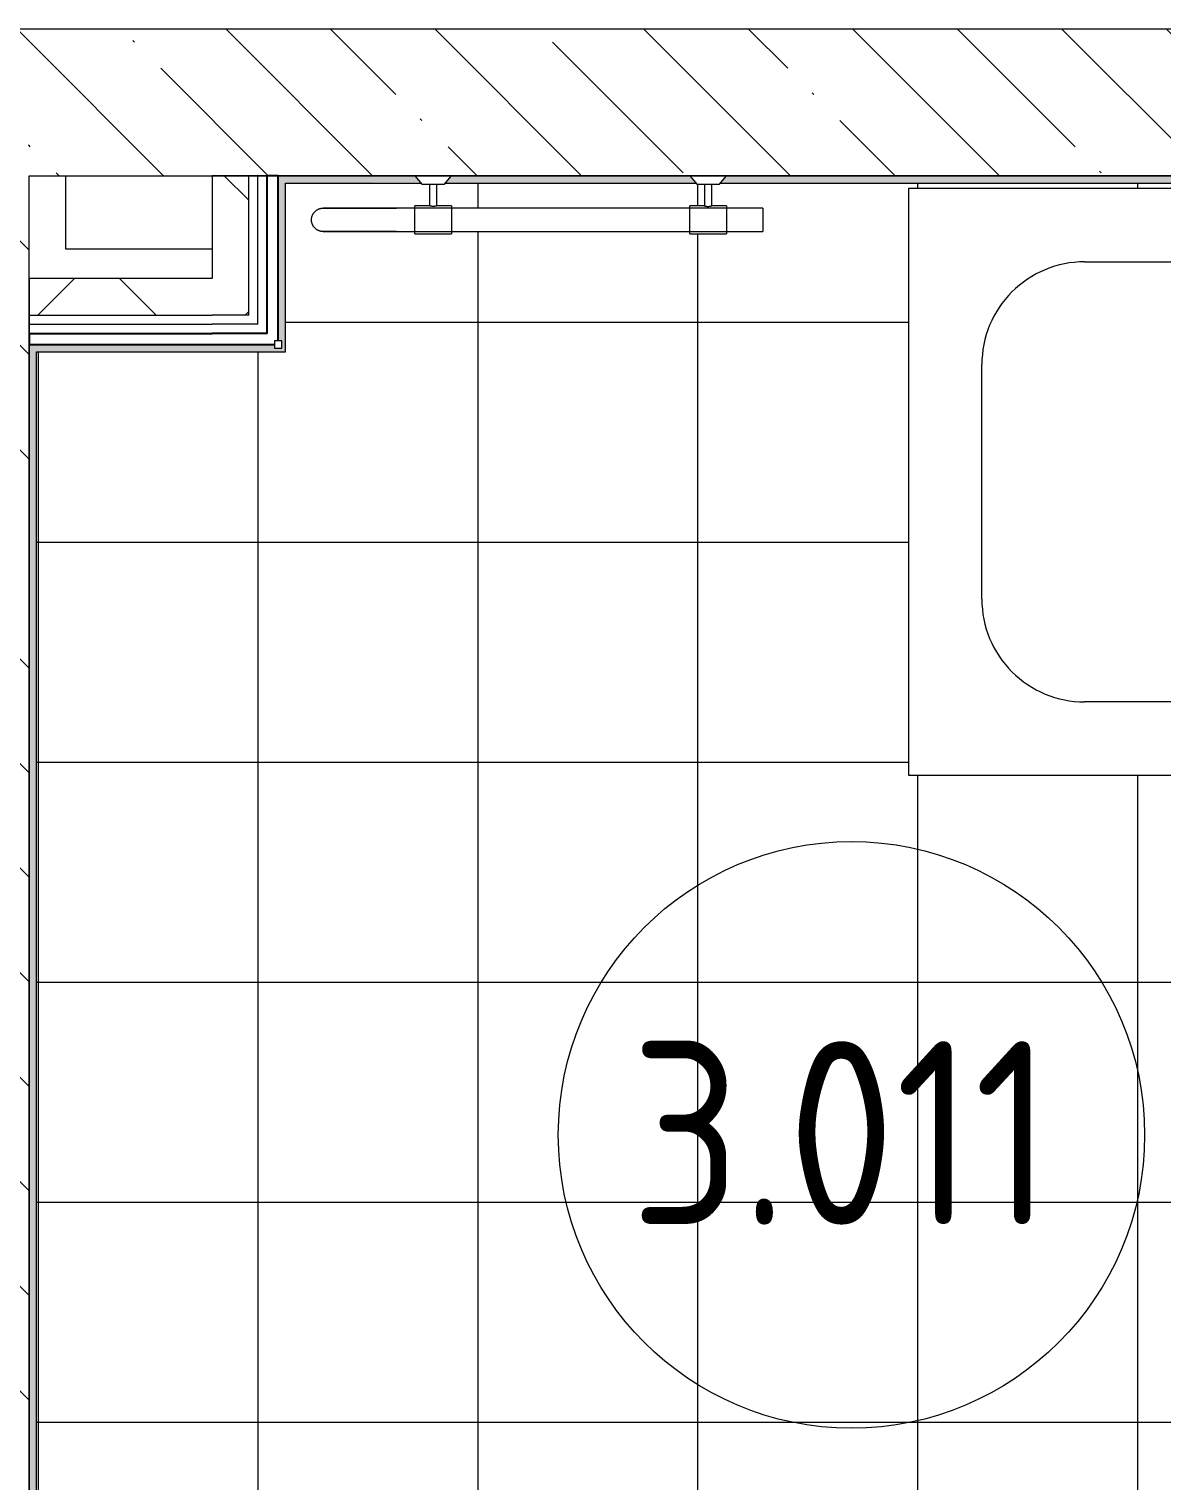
# Model space of a CAD drawing. Header units: millimetres. Extents: x 97 to 215964, y -4577 to 60645.
# Drawn here: x 72598 to 74144, y 56595 to 58575 of the extents above; entities that cross this region are included whole.
import ezdxf

# ---------------------------------------------------------------- set-up
doc = ezdxf.new("R2010")
doc.units = ezdxf.units.MM
doc.linetypes.add('ADSK_Линия сетки', pattern=[2500, 2000, -250, 0, -250])
for name, color, linetype, lineweight in [('A-AREA-____-IDEN', 2, 'Continuous', 20), ('A-FLOR-____-OTLN', 192, 'Continuous', 9), ('A-FLOR-____-PATT', 8, 'Continuous', 9), ('A-WALL-____-MCUT', 113, 'Continuous', 9), ('A-WALL-____-PATT', 111, 'Continuous', 9), ('A-WALL-FNSH-MCUT', 113, 'Continuous', 9), ('P-SANR-FIXT-OTLN', 6, 'Continuous', 9), ('S-COLS-____-MCUT', 52, 'Continuous', 9), ('S-COLS-____-OTLN', 52, 'Continuous', 9), ('S-GRID-____-OTLN', 1, 'Continuous', 9)]:
    doc.layers.add(name, color=color, linetype=linetype, lineweight=lineweight)
doc.styles.add('GOST Common', font='GOST_Common.ttf', dxfattribs={"width": 0.9, "height": 250})
pattern_1 = [(135, (0, 0), (-142.5612, -142.5612), []), (135, (142.56, 0), (-142.5612, -142.5612), [252.016, -50.403, 3.353, -47.05])]
pattern_2 = [(45, (0, 0), (-141.42136, 141.42136), []), (135, (0, 0), (-141.42136, -141.42136), [])]

# ---------------------------------------------------------------- blocks, each defined once
blk = doc.blocks.new('0083_СОШ675_АР_R22_rvt-1-О_АИ_ПП_8_400_Целиком')
at = {"layer": 'A-WALL-____-PATT', "lineweight": 5}
h = blk.add_hatch(dxfattribs=at)
h.set_pattern_fill('FP_8', color=10, style=0, pattern_type=2)
h.set_pattern_definition(pattern_1)
h.paths.add_polyline_path([(13600, 54675), (13800, 54675), (13800, 58575), (13600, 58575), (13600, 54838.6)])
h = blk.add_hatch(dxfattribs=at)
h.set_pattern_fill('FP_8', color=10, style=0, pattern_type=2)
h.set_pattern_definition(pattern_1)
h.paths.add_polyline_path([(21905, 58375), (22645, 58375), (22645, 58575), (21905, 58575)])
h.paths.add_polyline_path([(20859.7, 58375), (21005, 58375), (21005, 58575), (13800, 58575), (13800, 58375), (19601.9, 58375)])
h = blk.add_hatch(dxfattribs=at)
h.set_pattern_fill('FP_17', color=252, style=0, pattern_type=2)
h.set_pattern_definition(pattern_2)
h.paths.add_polyline_path([(14099.9, 58185), (14099.2, 58375), (14049.9, 58375), (14049.9, 58185)])
h = blk.add_hatch(dxfattribs=at)
h.set_pattern_fill('FP_17', color=252, style=0, pattern_type=2)
h.set_pattern_definition(pattern_2)
h.paths.add_polyline_path([(13800, 58185), (14049.9, 58185), (14049.9, 58235), (13800, 58235)])
at = {"layer": 'A-FLOR-____-OTLN', "color": 90}
for p, q in [((13850, 58274.8), (13850, 58374.8)), ((13850, 58374.8), (14049.9, 58374.8)), ((14049.9, 58274.8), (13850, 58274.8))]:
    blk.add_line(p, q, dxfattribs=at)
at = {"layer": 'A-WALL-____-MCUT', "color": 50, "lineweight": 13}
for p, q in [((13800, 58575), (13600, 58575)), ((20885, 58575), (13800, 58575)), ((13800, 58375), (21005, 58375)), ((13800, 54675), (13800, 58375)), ((14049.9, 58375), (14049.9, 58235)), ((14099.9, 58375), (14049.9, 58375)), ((14099.9, 58185), (14099.9, 58375)), ((14049.9, 58235), (13800, 58235)), ((13800, 58235), (13800, 58185)), ((13800, 58185), (14049.9, 58185)), ((14099.9, 58185), (14049.9, 58185))]:
    blk.add_line(p, q, dxfattribs=at)
at = {"layer": 'A-WALL-____-MCUT', "color": 10, "lineweight": 5}
for p, q in [((14112.4, 58172.5), (14112.4, 58375)), ((13800, 58172.5), (14049.9, 58172.5)), ((14099.9, 58172.5), (14049.9, 58172.5)), ((14112.4, 58172.5), (14099.9, 58172.5))]:
    blk.add_line(p, q, dxfattribs=at)
at = {"layer": 'A-WALL-____-MCUT', "color": 130, "lineweight": 25}
for p, q in [((14139.9, 58375), (14124.9, 58375)), ((14124.9, 58160), (14124.9, 58375)), ((14139.9, 58150), (14139.9, 58375)), ((13800, 58160), (13800, 58145)), ((13800, 58160), (14049.9, 58160)), ((14112.4, 58160), (14049.9, 58160)), ((14124.9, 58160), (14112.4, 58160)), ((13800, 58145), (14049.9, 58145)), ((14049.9, 58145), (14099.9, 58145)), ((14099.9, 58145), (14112.4, 58145)), ((14112.4, 58145), (14124.9, 58145)), ((14124.9, 58145), (14134.9, 58145))]:
    blk.add_line(p, q, dxfattribs=at)
at = {"layer": 'A-WALL-FNSH-MCUT', "color": 90}
for p, q in [((14112.4, 58375), (14099.9, 58375)), ((14124.9, 58375), (14112.4, 58375)), ((13800, 58185), (13800, 58172.5)), ((13800, 58172.5), (13800, 58160))]:
    blk.add_line(p, q, dxfattribs=at)
blk = doc.blocks.new('ASML_ВК_Поддон для хоз_нужд КН_Мониторинг - СТАНДАРТ Поддон для хоз_нужд КН 800х800-3821545-О_АИ_ПП_8_400_Целиком')
at = {"layer": 'P-SANR-FIXT-OTLN', "color": 170, "lineweight": 18}
for p, q in [((800, 800), (10, 800)), ((800, 0), (800, 800)), ((240, 700), (560, 700)), ((100, 418.1), (100, 560)), ((700, 560), (700, 240)), ((100, 240), (100, 382)), ((560, 100), (240, 100)), ((10, 0), (800, 0))]:
    blk.add_line(p, q, dxfattribs=at)
for centre, start, end in [((240, 560), 90, 151.0748), ((560, 560), 360, 90), ((240, 560), 168.4776, 180), ((240, 240), 180, 270), ((560, 240), 270, 0)]:
    blk.add_arc(centre, 140, start, end, dxfattribs=at)
blk = doc.blocks.new('ADSK_Полотенцесушитель_М-образный_Прямой - Полотенцесушитель-3827932-О_АИ_ПП_8_400_Целиком')
at = {"layer": 'P-SANR-FIXT-OTLN', "color": 220, "lineweight": 18}
for p, q in [((-475, 60), (-465, 48)), ((-475, 60), (-425, 60)), ((-435, 48), (-425, 60)), ((-100, 60), (-90, 48)), ((-100, 60), (-50, 60)), ((-60, 48), (-50, 60)), ((-435, 48), (-465, 48)), ((-455, 48), (-455, 19)), ((-445, 19), (-445, 48)), ((-60, 48), (-90, 48)), ((-80, 48), (-80, 19)), ((-70, 19), (-70, 48)), ((-505.1, 16), (-501.1, 16)), ((0, 16), (-500, 16)), ((-455, 19), (-475, 19)), ((-455, 19), (-475, 19)), ((-475, -19), (-475, 19)), ((-425, 19), (-445, 19)), ((-425, 19), (-445, 19)), ((-425, 19), (-425, -19)), ((-80, 19), (-100, 19)), ((-80, 19), (-100, 19)), ((-100, -19), (-100, 19)), ((-50, 19), (-70, 19)), ((-50, 19), (-70, 19)), ((-50, 19), (-50, -19)), ((0, 16), (0, 0)), ((0, 0), (0, -16)), ((-556.5, -16), (-559.7, -16)), ((-505.1, -16), (-501.1, -16)), ((-500, -16), (0, -16)), ((-475, -19), (-425, -19)), ((-100, -19), (-50, -19))]:
    blk.add_line(p, q, dxfattribs=at)
at = {"layer": 'P-SANR-FIXT-OTLN', "color": 220, "lineweight": 18, "flags": 128}
for points in [[(-616, 0), (-616, 0.6), (-615.9, 1.3), (-615.9, 1.9), (-615.8, 2.5), (-615.7, 3.2), (-615.5, 3.8), (-615.4, 4.4), (-615.2, 5), (-615, 5.6), (-614.7, 6.2), (-614.5, 6.8), (-614.2, 7.4), (-613.9, 8), (-613.6, 8.5), (-613.2, 9), (-612.8, 9.6), (-612.4, 10.1), (-612, 10.6), (-611.6, 11), (-611.1, 11.5), (-610.7, 11.9), (-610.2, 12.3), (-609.7, 12.7), (-609.2, 13.1), (-608.6, 13.5), (-608.1, 13.8), (-607.5, 14.1), (-607, 14.4), (-606.4, 14.7), (-605.8, 14.9), (-605.2, 15.1), (-604.6, 15.3), (-604, 15.5), (-603.3, 15.6), (-602.7, 15.8), (-602.1, 15.9), (-601.5, 15.9), (-600.8, 16), (-600.2, 16), (-600, 16)], [(-600, -16), (-600.6, -16), (-601.3, -15.9), (-601.9, -15.9), (-602.5, -15.8), (-603.2, -15.7), (-603.8, -15.5), (-604.4, -15.4), (-605, -15.2), (-605.6, -15), (-606.2, -14.7), (-606.8, -14.5), (-607.4, -14.2), (-608, -13.9), (-608.5, -13.6), (-609, -13.2), (-609.6, -12.8), (-610.1, -12.4), (-610.6, -12), (-611, -11.6), (-611.5, -11.1), (-611.9, -10.7), (-612.3, -10.2), (-612.7, -9.7), (-613.1, -9.2), (-613.5, -8.6), (-613.8, -8.1), (-614.1, -7.5), (-614.4, -7), (-614.7, -6.4), (-614.9, -5.8), (-615.1, -5.2), (-615.3, -4.6), (-615.5, -4), (-615.6, -3.3), (-615.8, -2.7), (-615.9, -2.1), (-615.9, -1.5), (-616, -0.8), (-616, -0.2), (-616, 0)], [(-613.2, 9), (-612.8, 9.6), (-612.4, 10.1), (-612, 10.6), (-611.6, 11)], [(-610.7, 11.9), (-610.2, 12.3), (-609.7, 12.7), (-609.2, 13.1), (-608.6, 13.5), (-608.1, 13.8), (-607.5, 14.1), (-607, 14.4), (-606.4, 14.7), (-605.8, 14.9), (-605.2, 15.1), (-604.6, 15.3), (-604, 15.5), (-603.3, 15.6), (-602.7, 15.8), (-602.1, 15.9), (-601.5, 15.9), (-600.8, 16), (-600.2, 16), (-600, 16)], [(-500, 16), (-504, 16), (-508, 16), (-512, 16), (-515.9, 16), (-519.9, 16), (-523.8, 16), (-527.6, 16), (-531.5, 16), (-535.2, 16), (-538.9, 16), (-542.6, 16), (-546.2, 16), (-549.7, 16), (-553.1, 16), (-556.5, 16), (-559.7, 16), (-562.9, 16), (-565.9, 16), (-568.9, 16), (-571.7, 16), (-574.5, 16), (-577.1, 16), (-579.6, 16), (-581.9, 16), (-584.1, 16), (-586.2, 16), (-588.2, 16), (-590, 16), (-591.7, 16), (-593.2, 16), (-594.6, 16), (-595.8, 16), (-596.9, 16), (-597.8, 16), (-598.5, 16), (-599.1, 16), (-599.6, 16), (-599.9, 16), (-600, 16), (-600, 16)], [(-600, 16), (-599.9, 16), (-599.7, 16), (-599.3, 16), (-598.7, 16), (-598, 16), (-597.1, 16), (-596.1, 16), (-594.9, 16), (-593.6, 16), (-592.1, 16), (-590.5, 16), (-588.7, 16), (-586.8, 16), (-584.7, 16), (-582.5, 16), (-580.2, 16), (-577.8, 16), (-575.2, 16), (-572.5, 16), (-569.7, 16), (-566.7, 16), (-563.7, 16), (-560.6, 16), (-557.4, 16), (-554, 16), (-550.6, 16), (-547.1, 16), (-543.6, 16), (-539.9, 16), (-536.2, 16), (-532.5, 16), (-528.7, 16), (-524.8, 16), (-520.9, 16), (-517, 16), (-513, 16), (-509.1, 16), (-505.1, 16), (-501.1, 16), (-500, 16)], [(-584.2, 16), (-586.2, 16), (-588.2, 16), (-590, 16), (-591.7, 16), (-593.2, 16), (-594.6, 16), (-595.8, 16), (-596.9, 16), (-597.8, 16), (-598.5, 16), (-599.1, 16), (-599.6, 16), (-599.9, 16), (-600, 16), (-600, 16)], [(-600, 16), (-599.9, 16), (-599.7, 16), (-599.3, 16), (-598.7, 16), (-598, 16), (-597.1, 16), (-596.1, 16), (-594.9, 16), (-593.6, 16), (-592.1, 16), (-590.5, 16), (-588.7, 16), (-586.8, 16), (-584.7, 16)], [(-584.2, 16), (-582.5, 16), (-580.2, 16), (-577.8, 16), (-575.2, 16), (-572.5, 16), (-570.4, 16)], [(-570.4, 16), (-571.7, 16), (-574.5, 16), (-577.1, 16), (-579.6, 16), (-581.9, 16), (-584.1, 16)], [(-500, 16), (-504, 16), (-508, 16), (-512, 16), (-515.9, 16), (-519.9, 16), (-523.8, 16), (-527.6, 16), (-531.5, 16), (-535.2, 16), (-538.9, 16), (-542.6, 16), (-546.2, 16), (-549.7, 16), (-553.1, 16), (-554.9, 16)], [(-554, 16), (-550.6, 16), (-547.1, 16), (-543.6, 16), (-539.9, 16), (-536.2, 16), (-532.5, 16), (-528.7, 16), (-524.8, 16), (-520.9, 16), (-517, 16), (-513, 16), (-509.1, 16), (-505.6, 16)], [(-614.4, -7), (-614.7, -6.4), (-614.9, -5.8), (-615.1, -5.2), (-615.3, -4.6)], [(-611, -11.6), (-611.5, -11.1), (-611.9, -10.7), (-612.3, -10.2), (-612.7, -9.7), (-613.1, -9.2), (-613.5, -8.6), (-613.8, -8.1)], [(-601.9, -15.9), (-602.5, -15.8), (-603.2, -15.7), (-603.8, -15.5), (-604.4, -15.4), (-605, -15.2)], [(-600, -16), (-600.6, -16), (-601.3, -15.9)], [(-500, -16), (-504, -16), (-508, -16), (-512, -16), (-515.9, -16), (-519.9, -16), (-523.8, -16), (-527.6, -16), (-531.5, -16), (-535.2, -16), (-538.9, -16), (-542.6, -16), (-546.2, -16), (-549.7, -16), (-553.1, -16), (-556.5, -16), (-559.7, -16), (-562.9, -16), (-565.9, -16), (-568.9, -16), (-571.7, -16), (-574.5, -16), (-577.1, -16), (-579.6, -16), (-581.9, -16), (-584.1, -16), (-586.2, -16), (-588.2, -16), (-590, -16), (-591.7, -16), (-593.2, -16), (-594.6, -16), (-595.8, -16), (-596.9, -16), (-597.8, -16), (-598.5, -16), (-599.1, -16), (-599.6, -16), (-599.9, -16), (-600, -16), (-600, -16)], [(-600, -16), (-599.9, -16), (-599.7, -16), (-599.3, -16), (-598.7, -16), (-598, -16), (-597.1, -16), (-596.1, -16), (-594.9, -16), (-593.6, -16), (-592.1, -16), (-590.5, -16), (-588.7, -16), (-586.8, -16), (-584.7, -16), (-582.5, -16), (-580.2, -16), (-577.8, -16), (-575.2, -16), (-572.5, -16), (-569.7, -16), (-566.7, -16), (-563.7, -16), (-560.6, -16), (-557.4, -16), (-554, -16), (-550.6, -16), (-547.1, -16), (-543.6, -16), (-539.9, -16), (-536.2, -16), (-532.5, -16), (-528.7, -16), (-524.8, -16), (-520.9, -16), (-517, -16), (-513, -16), (-509.1, -16), (-505.1, -16), (-501.1, -16), (-500, -16)], [(-584.2, -16), (-586.2, -16), (-588.2, -16), (-590, -16), (-591.7, -16), (-593.2, -16), (-594.6, -16), (-595.8, -16), (-596.9, -16), (-597.8, -16), (-598.5, -16), (-599.1, -16), (-599.6, -16), (-599.9, -16), (-600, -16), (-600, -16)], [(-600, -16), (-599.9, -16), (-599.7, -16), (-599.3, -16), (-598.7, -16), (-598, -16), (-597.1, -16), (-596.1, -16), (-594.9, -16), (-593.6, -16), (-592.1, -16), (-590.5, -16), (-588.7, -16), (-586.8, -16), (-584.7, -16)], [(-584.2, -16), (-582.5, -16), (-580.2, -16), (-577.8, -16)], [(-577.3, -16), (-579.6, -16), (-581.9, -16), (-584.1, -16)], [(-560, -16), (-557.4, -16), (-555.7, -16)], [(-500, -16), (-504, -16), (-508, -16), (-512, -16), (-515.9, -16), (-519.9, -16), (-523.8, -16), (-527.6, -16), (-531.5, -16), (-535.2, -16), (-538.9, -16), (-540.3, -16)], [(-539.9, -16), (-536.2, -16), (-532.5, -16), (-528.7, -16), (-524.8, -16), (-520.9, -16), (-517, -16), (-513, -16), (-509.1, -16), (-505.6, -16)]]:
    blk.add_lwpolyline(points, dxfattribs=at)
at = {"layer": 'P-SANR-FIXT-OTLN', "color": 220, "lineweight": 18}
for points, knots in [([(-445.3, 18.9), (-445.4, 18.9), (-445.7, 18.8), (-446.2, 18.7), (-446.8, 18.6), (-447.5, 18.5), (-448.3, 18.4), (-449.2, 18.3), (-450, 18.3), (-450.8, 18.3), (-451.5, 18.4), (-452.3, 18.5), (-453.2, 18.6), (-454, 18.8), (-454.5, 18.9), (-454.6, 18.9), (-454.7, 18.9)], [0.1111111, 0.1111111, 0.1111111, 0.1111111, 0.1666667, 0.2222222, 0.2777778, 0.3333333, 0.3888889, 0.4444444, 0.5138889, 0.5486111, 0.5833333, 0.6527778, 0.7222222, 0.7916667, 0.8611111, 0.8888889, 0.8888889, 0.8888889, 0.8888889]), ([(-79.7, 18.9), (-79.6, 18.9), (-79.5, 18.9), (-79.3, 18.8), (-79.1, 18.8), (-78.8, 18.7), (-78.5, 18.7), (-78.2, 18.6), (-77.9, 18.6), (-77.5, 18.5), (-77.1, 18.5), (-76.7, 18.4), (-76.3, 18.4), (-75.7, 18.3), (-75, 18.3), (-74.4, 18.3), (-74.1, 18.4)], [0.1111111, 0.1111111, 0.1111111, 0.1111111, 0.1388889, 0.1666667, 0.1944444, 0.2222222, 0.25, 0.2777778, 0.3055556, 0.3333333, 0.3611111, 0.3888889, 0.4166667, 0.4444444, 0.5, 0.5555556, 0.5555556, 0.5555556, 0.5555556]), ([(-73.3, 18.4), (-73, 18.4), (-72.6, 18.5), (-72.1, 18.6), (-71.8, 18.6), (-71.5, 18.7), (-71.2, 18.7), (-70.9, 18.8), (-70.7, 18.8), (-70.5, 18.9), (-70.4, 18.9), (-70.3, 18.9)], [0.6111111, 0.6111111, 0.6111111, 0.6111111, 0.6666667, 0.6944444, 0.7222222, 0.75, 0.7777778, 0.8055556, 0.8333333, 0.8611111, 0.8888889, 0.8888889, 0.8888889, 0.8888889])]:
    blk.add_open_spline(points, degree=3, knots=knots, dxfattribs=at)
blk = doc.blocks.new('0083_СОШ675_ВК_R22_rvt-1-О_АИ_ПП_8_400_Целиком')
at = {"layer": 'P-SANR-FIXT-OTLN', "color": 170, "lineweight": 18}
blk.add_blockref('ADSK_Полотенцесушитель_М-образный_Прямой - Полотенцесушитель-3827932-О_АИ_ПП_8_400_Целиком', (14801.4, 58314.8), dxfattribs=at)
at = {"layer": 'P-SANR-FIXT-OTLN', "color": 170, "lineweight": 18, "rotation": 180}
blk.add_blockref('ASML_ВК_Поддон для хоз_нужд КН_Мониторинг - СТАНДАРТ Поддон для хоз_нужд КН 800х800-3821545-О_АИ_ПП_8_400_Целиком', (15800, 58357.5), dxfattribs=at)
blk = doc.blocks.new('BSC_Колонна _Прямоугольная - ПР-1_Профиль торцевой для плитки-3497357-О_АИ_ПП_8_400_Целиком')
at = {"layer": 'S-COLS-____-MCUT'}
for p, q in [((5, 5), (-5, 5)), ((-5, 5), (-5, -5)), ((5, -5), (5, 5)), ((-5, -5), (5, -5))]:
    blk.add_line(p, q, dxfattribs=at)
blk = doc.blocks.new('ADSK_Марка_Помещение_ОдноЗначение - Номер-159740-О_АИ_ПП_8_400_Целиком')
at = {"layer": 'A-AREA-____-IDEN'}
blk.add_circle((0, 0), 4, dxfattribs=at)

msp = doc.modelspace()

# ---------------------------------------------------------------- hatches: boundary and pattern name
at = {"layer": 'A-FLOR-____-PATT'}
h = msp.add_hatch(dxfattribs=at)
h.set_pattern_fill('FP_172', color=256, style=0, pattern_type=2)
h.set_pattern_definition([(0, (73510.4, 56675), (0, 300), []), (90, (73510.4, 56675), (-300, 2e-14), [])])
h.paths.add_polyline_path([(73525.145544, 58333.14952), (73538.248805, 58332.061195), (73525.567475, 58333.116416)])
h.paths.add_polyline_path([(73528.970067, 58333.720985), (73528.970067, 58333.149828), (73529.103009, 58333.717254)])
h.paths.add_polyline_path([(74557.887824, 54795), (74557.887824, 54805.000586), (74587.843981, 54805.000586), (74587.843981, 56937.563091), (74462.865903, 56937.563091), (74405.690188, 56943.572501), (74351.013326, 56961.338091), (74301.224958, 56990.083418), (74258.501076, 57028.552175), (74224.708917, 57075.063091), (74201.325361, 57127.583418), (74189.372381, 57183.817764), (74189.372381, 57241.308419), (74201.325361, 57297.542765), (74226.732487, 57352.848297), (74260.147907, 57398.056822), (74301.224958, 57435.042765), (74351.013326, 57463.788092), (74405.690188, 57481.553682), (74462.865903, 57487.563091), (74587.843981, 57487.563091), (74587.843981, 57557.537795), (73797.865903, 57557.537795), (73797.865903, 58357.537795), (74587.843981, 58357.537795), (74587.843981, 58365.000006), (73541.107934, 58365.000006), (73538.175031, 58362.798542), (73529.27338, 58362.378851), (73529.27338, 58333.723771), (73549.27338, 58333.151133), (73549.27338, 58330.798542), (73599.27338, 58330.253355), (73599.27338, 58298.798542), (73549.27338, 58298.344059), (73549.27338, 58295.798542), (73499.27338, 58296.445951), (73499.27338, 58298.798542), (73174.27338, 58298.344059), (73174.27338, 58295.798542), (73124.27338, 58296.445951), (73124.27338, 58298.798542), (72994.173497, 58299.900174), (72990.400898, 58301.741283), (72988.430486, 58304.065017), (72986.261562, 58306.629268), (72985.014276, 58307.553518), (72985.014276, 58310.311311), (72983.90961, 58310.336981), (72983.679295, 58318.26891), (72986.639633, 58323.628058), (72987.953796, 58325.694363), (72988.088232, 58326.14423), (73001.236857, 58330.472956), (73048.976009, 58330.777368), (73124.27338, 58331.253025), (73124.27338, 58333.151133), (73144.27338, 58333.798542), (73143.970079, 58362.798542), (73134.27338, 58362.798542), (73132.172955, 58365.000006), (72947.772126, 58365.000006), (72947.772126, 58135.000586), (72607.903648, 58135.000586), (72607.903648, 55965.000586), (73457.903648, 55965.000586), (73457.903648, 54805.000586), (73507.887824, 54805.000586), (73507.890754, 54795)])
h.paths.add_polyline_path([(74597.843981, 54795.000586), (74597.887443, 54795.000586), (74597.843981, 54795.058275)])
h.paths.add_polyline_path([(73447.903648, 56069.865435), (73438.735082, 56069.865435), (73438.735082, 56269.865435), (73638.735082, 56269.865435), (73638.735082, 56069.865435), (73457.903648, 56069.865435)])
h.paths.add_polyline_path([(74427.865903, 57192.563091), (74433.042283, 57193.244575), (74437.865903, 57195.242583), (74443.871967, 57200.850076), (74445.186411, 57202.563091), (74424.526502, 57203.133203), (74419.67712, 57204.685716), (74416.035776, 57205.492024), (74413.527089, 57210.043211), (74413.723767, 57215.621143), (74416.035776, 57219.634159), (74420.624464, 57222.236154), (74445.186411, 57222.563091), (74442.008038, 57226.705227), (74437.865903, 57229.8836), (74433.042283, 57231.881608), (74425.783863, 57232.288986), (74422.689522, 57231.881608), (74417.865903, 57229.8836), (74413.723767, 57226.705227), (74410.545395, 57222.563091), (74408.547386, 57217.739472), (74407.865903, 57212.563091), (74408.547386, 57207.386711), (74410.545395, 57202.563091), (74413.723767, 57198.420956), (74417.865903, 57195.242583), (74425.783863, 57192.837197)])
h.paths.add_polyline_path([(74418.036273, 57203.902837), (74417.865903, 57204.958747), (74419.67712, 57203.664642)])
h.paths.add_polyline_path([(73153.969946, 58333.720955), (73153.969946, 58333.149776), (73154.103009, 58333.717221)])
h.paths.add_polyline_path([(73394.510263, 58330.798542), (73499.27338, 58331.253025), (73499.27338, 58333.151133), (73519.27338, 58333.798542), (73518.970079, 58362.798542), (73509.27338, 58362.798542), (73507.172955, 58365.000006), (73166.107934, 58365.000006), (73163.175031, 58362.798542), (73154.27338, 58362.378851), (73154.27338, 58333.723669), (73174.27338, 58333.151133), (73174.27338, 58330.798542), (73389.616467, 58330.798542)])
h.paths.add_polyline_path([(73124.27338, 58333.151133), (73124.27338, 58333.798542), (73126.660668, 58333.218137)])
h.paths.add_polyline_path([(73499.27338, 58333.151133), (73499.27338, 58333.798542), (73501.660668, 58333.218133)])
at = {"layer": 'A-WALL-____-PATT'}
for points in [[(72947.772126, 58365.000006), (73131.505264, 58366.120281), (73124.27338, 58374.798542), (73174.27338, 58374.798542), (73166.107934, 58365.000006), (73507.172955, 58365.319052), (73499.27338, 58374.798542), (73549.27338, 58374.798542), (73541.107934, 58365.000006), (74587.843981, 58365.000006), (74587.843981, 58375.000006), (72937.772126, 58375.000006), (72937.772126, 58365.000006)], [(72942.772126, 58145.000586), (72947.772126, 58145.000586), (72947.772126, 58365.000006), (72937.772126, 58365.000006), (72937.772126, 58150.000586), (72942.772126, 58150.000586)], [(72597.903648, 55965.000586), (72607.903648, 55965.000586), (72607.903648, 58145.000586), (72597.903648, 58145.000586), (72597.903648, 56792.672901)], [(72607.903648, 58135.000586), (72947.772126, 58135.000586), (72947.772126, 58145.000586), (72942.772126, 58145.000586), (72942.772126, 58140.000586), (72932.772126, 58140.000586), (72932.772126, 58145.000586), (72607.903648, 58145.000586)]]:
    msp.add_hatch(color=7, dxfattribs=at).paths.add_polyline_path(points)

# ---------------------------------------------------------------- linework, layer by layer
at = {"layer": 'A-WALL-____-MCUT', "color": 7}
for p, q in [((72937.772126, 58375.000006), (72937.772126, 58150.000586)), ((74597.843981, 58375.000006), (72937.772126, 58375.000006)), ((72947.772126, 58135.000586), (72947.772126, 58365.000006)), ((72947.772126, 58365.000006), (73132.438827, 58365.000006)), ((73166.107934, 58365.000006), (73507.438827, 58365.000006)), ((73541.107934, 58365.000006), (74587.843981, 58365.000006)), ((72597.903648, 58145.000586), (72597.903648, 55955.000586)), ((72932.772126, 58145.000586), (72597.903648, 58145.000586)), ((72607.903648, 55965.000586), (72607.903648, 58135.000586)), ((72607.903648, 58135.000586), (72947.772126, 58135.000586))]:
    msp.add_line(p, q, dxfattribs=at)
at = {"layer": 'S-GRID-____-OTLN', "linetype": 'ADSK_Линия сетки'}
msp.add_line((55228.336609, 58375.000586), (213876.441901, 58375.000586), dxfattribs=at)

# ---------------------------------------------------------------- block references
at = {"color": 250, "lineweight": 5}
for name in ['0083_СОШ675_АР_R22_rvt-1-О_АИ_ПП_8_400_Целиком', '0083_СОШ675_ВК_R22_rvt-1-О_АИ_ПП_8_400_Целиком']:
    msp.add_blockref(name, (58797.887824, 0), dxfattribs=at)
at = {"layer": 'A-AREA-____-IDEN', "xscale": 99.99999999999993, "yscale": 99.99999999999993, "zscale": 99.99999999999993}
msp.add_blockref('ADSK_Марка_Помещение_ОдноЗначение - Номер-159740-О_АИ_ПП_8_400_Целиком', (73720.037716, 57066.898599), dxfattribs=at)
at = {"layer": 'S-COLS-____-OTLN'}
msp.add_blockref('BSC_Колонна _Прямоугольная - ПР-1_Профиль торцевой для плитки-3497357-О_АИ_ПП_8_400_Целиком', (72937.772126, 58145.000586), dxfattribs=at)

# ---------------------------------------------------------------- texts
at = {"layer": 'A-AREA-____-IDEN', "lineweight": 9, "insert": (73418.530458, 57194.62367), "char_height": 250, "width": 743.1643125, "attachment_point": 1, "style": 'GOST Common'}
msp.add_mtext('3.011', dxfattribs=at)

doc.saveas('drawing.dxf')
